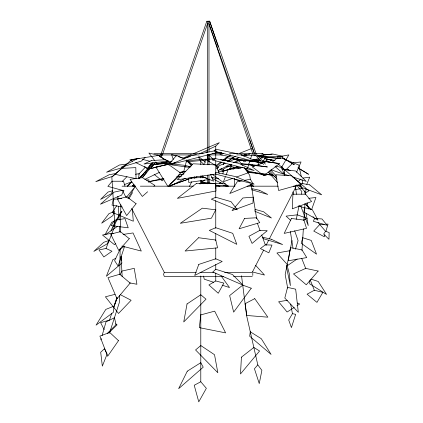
<?xml version="1.0" encoding="UTF-8"?>
<svg xmlns="http://www.w3.org/2000/svg" width="423" height="423" viewBox="0 0 423 423"><rect width="100%" height="100%" fill="white"/><g stroke="black" fill="none" stroke-linecap="round" stroke-linejoin="round"><path stroke-width="0.63" d="M207.46 183.587L207.471 175.164M207.482 164.796L207.497 154.432L207.503 160.264M208.941 183.587L208.951 175.164M208.962 164.796L208.978 154.432L208.983 161.56M309.763 280.661L309.747 283.865L326.556 294.413L318.191 281.448L310.979 279.127M119.402 295.455L119.286 302.688L109.467 333.202M119.735 274.416L120.143 248.777M120.402 232.343L120.835 204.727M266.818 161.57L266.887 159.043L274.976 160.439M301.948 250.569L303.349 228.933M303.904 220.409L305.009 203.368M305.602 194.199L292.928 194.199L292.282 208.83L311.614 201.512L305.602 194.199L305.982 188.288L277.456 163.405L262.672 161.057M148.711 182.371L148.97 179.817L146.384 180.024M204.753 163.669L205.356 159.175L214.879 165.086M138.48 178.596L139.188 173.705L135.355 174.265M252.795 275.463L252.795 273.295M222.916 173.805L223.793 168.751L231.852 164.938M201.734 180.462L201.147 183.693L206.905 183.55M202.205 177.877L202.559 175.942M292.039 240.507L285.181 274.622L287.677 288.074M296.312 219.267L299.029 205.747M301.356 194.162L301.874 191.587L296.502 184.914M100.896 339.828L101.245 338.59M102.128 335.502L105.999 321.908L114.443 317.747L116.114 324.626L107.352 333.377M324.88 234.881L324.319 236.78L313.75 231.064L319.751 224.513L324.214 224.29M325.805 231.709L328.037 224.1L326.128 224.195M295.46 249.173L298.088 240.602L294.662 230.815M164.737 165.441L165.689 162.353L153.718 164.61L151.328 166.826M250.194 159.968L247.265 169.031L245.324 168.756M250.58 158.757L251.949 154.527M111.772 313.205L109.531 320.089L100.616 322.649L104.143 329.596M113.607 307.574L116.87 297.565M161.1 154.067L206.826 21.187L207.899 21.425M162.844 153.554L207.587 23.529M311.624 209.565L315.928 197.499L308.774 198.308M117.277 297.744L114.554 305.126L116.949 298.236M225.348 176.846L223.444 181.684L232.719 178.363M226.056 175.032L228.198 169.591L243.294 167.508M106.014 248.47L111.973 251.236L103.847 256.957L98.971 249.945L106.014 248.47L114.971 225.745L111.831 177.094L123.267 167.08M107.167 353.977L102.34 366.122L100.695 352.243L104.46 348.774L106.866 353.401M123.305 191.159L121.708 195.056L100.452 204.219L114.157 192.121L123.119 190.181M306.76 184.349L309.715 177.179L302.91 178.078M223.407 164.251L224.148 162.458M224.893 160.661L226.136 157.673L230.249 154.961M296.512 172.357L301.044 161.977L293.192 162.776L286.752 168.941L290.226 170.654M189.435 186.453L191.651 181.811M263.772 164.536L254.979 154.644M263.191 161.501L265.818 156.172M263.645 250.056L252.272 272.327L224.655 272.327M266.035 245.372L268.732 240.095M269.329 238.921L296.269 186.178L293.271 186.178M120.053 274.596L121.866 271.095L134.223 268.341L136.92 284.267L129.861 282.908M104.899 234.939L111.799 222.197L114.247 221.43M131.648 208.449L164.272 272.327L163.569 274.379L164.272 276.43L223.402 276.43M128.957 198.757L132.568 192.539M292.436 313.686L288.708 320.01L291.421 327.608L295.656 314.326L292.436 313.686L290.654 304.084M190.831 166.889L184.671 165.303L171.939 164.024L171.426 164.891L189.975 167.434M127.857 198.588L135.339 186.4L126.228 197.509M116.838 205.546L112.232 212.341L133.319 221.224L132.314 209.38M325.562 231.281L323.664 234.046L328.962 239.302L329.157 232.528L325.562 231.281L317.996 222.472M216.914 168.761L219.347 165.642L225.285 163.13M142.382 177.813L149.832 168.724L175.91 162.554M144.867 173.483L148.61 169.031L160.195 166.276M168.433 164.885L176.454 155.442L184.306 158.926M234.12 208.19L232.031 210.622L252.938 203.082L253.197 197.166L242.876 197.98L234.95 207.217M152.259 162.511L147.341 168.201L135.72 162.585M257.803 364.875L254.44 368.756L259.246 383.576L261.879 370.347L257.803 364.875L246.63 315.732L241.522 275.754M133.938 184.439L132.626 185.909L133.969 186.337M139.632 178.067L153.216 162.881L139.606 178.067M134.107 186.448L134.979 185.475L134.07 186.453M150.657 167.947L155.881 162.099L149.768 168.92M160.671 156.743L162.353 154.644M133.906 184.439L132.589 185.909L132.959 185.909M141.922 177.686L146.279 172.817M160.232 157.229L162.416 154.797L161.708 154.644L162.416 154.797M168.507 186.247L180.626 172.981L168.28 164.362L155.828 166.921L167.735 186.173M127.434 186.294L131.712 181.636M127.381 186.21L131.458 181.89M138.702 174.218L145.496 167.027M231.63 164.674L229.816 166.525L240.803 168.1M237.07 159.133L238.884 157.287L235.611 159.397M122.332 181.351L126.942 176.692M262.006 153.866L262.614 153.517L263.228 153.866M164.013 178.992L162.152 180.848L154.109 174.355M237.916 166.461L222.456 171.368L228.594 169.56L231.899 166.339M208.793 149.404L215.756 146.094L219.299 142.683L193.554 153.665M108.658 333.007L117.076 324.885L115.458 323.859M298.104 181.615L300.779 179.082M145.163 157.536L141.34 161.1L121.174 167.265L136.994 158.842M138.892 178.337L143.677 173.911M115.817 243.389L114.422 244.653L102.482 235.035L112.042 233.173L113.237 233.602M249.575 161.935L250.538 161.063M147.632 191.767L142.334 196.446L130.062 179.331L142.503 177.665L154.86 185.39L153.898 186.242M126.25 164.468L131.717 159.677L158.609 155.394L171.939 164.024M169.655 184.513L179.447 176.174M115.447 173.916L112.529 176.391L95.783 181.673L109.266 174.699L115.934 173.504M271.756 162.548L278.614 156.854L288.846 154.897L281.438 167.582L275.923 165.969M216.423 166.54L221.869 162.046M223.852 160.412L230.286 155.104M216.148 165.525L220.642 161.993M222.641 160.423L226.136 157.673L238.16 159.677L242.384 165.356M265.3 244.838L260.388 248.581L268.843 252.801L271.989 245.07L265.3 244.838L261.673 234.961M199.445 183.883L204.679 179.997M297.158 258.982L287.952 265.263L276.928 253.012L289.993 250.691M105.433 234.58L117.742 226.22M233.142 169.115L235.807 167.307M223.127 164.415L224.729 163.336M227.41 161.538L235.437 156.14M216.729 168.703L218.31 167.651M221.409 168.555L219.77 169.612L224.179 170.85L218.39 171.897M294.239 307.479L287.106 312.01L278.625 301.773L287.365 300.272M296.978 305.734L299.722 303.994L297.401 303.016M215.756 280.957L208.888 284.965L218.252 293.25L223.873 283.093L215.756 280.957L215.756 273.052M194.157 178.273L196.965 176.677M314.326 290.247L307.093 294.197L316.959 302.371L322.876 292.356L314.326 290.247L310.207 279.836M219.336 183.381L221.028 182.461M200.788 381.763L194.215 385.258L198.768 401.85L206.35 388.309L200.788 381.763L200.788 275.976M170.178 186.194L185.295 178.342M243.738 156.103L246.038 154.908M218.289 170.538L230.419 164.272M233.306 162.781L239.661 159.497L234.781 159.117L228.848 161.623M303.725 220.092L307.204 218.347M144.729 179.421L159.36 172.357M199.503 153.808L207.63 149.954M191.164 154.686L183.381 158.006L190.334 156.61M180.912 174.921L183.926 173.647M239.719 153.263L251.468 148.595M208.539 21.425L209.634 21.187L256.211 154.067M115.828 258.421L112.909 259.579L106.374 276.261L121.893 263.069L121.078 256.343M208.608 21.425L209.655 21.187L218.263 46.763M124.399 184.597L131.701 181.784M194.67 176.941L191.064 178.226M236.425 177.036L249.406 172.388L244.378 167.836M168.439 186.231L188.87 178.966M190.715 178.31L194.374 177.02M168.343 186.279L188.605 179.098M262.387 163.167L252.097 166.773L263.783 175.582L279.73 163.548L266.622 161.686L263.598 162.744M228.594 169.56L237.234 166.874M243.939 156.008L249.618 154.564M114.987 294.36L105.401 296.782L118.519 313.469L131.125 300.277L120.428 294.72M255.249 154.797L254.9 154.797M148.695 181.657L163.437 178.443M178.173 175.228L183.936 173.969M245.937 161.412L244.013 161.824L243.225 160.766M249.792 160.587L251.077 160.312M253.002 159.899L258.781 158.657M260.066 158.382L263.275 157.694L257.655 156.018M196.383 154.628L191.217 155.717L170.067 164.647L217.448 152.444L215.756 150.556L200.259 153.813M152.83 164.827L172.119 161.11M183.688 158.884L184.973 158.636L178.263 156.595M179.357 172.468L185.819 171.252M242.242 180.78L237.255 181.721L229.8 193.517L253.155 183.926L250.337 179.257L244.108 180.431M180.013 172.547L185.205 171.611M295.376 189.573L302.493 188.309M149.705 165.271L150.958 165.055M153.47 164.626L157.234 163.981M148.7 181.684L163.537 179.162M176.444 176.967L181.604 176.09M263.249 161.417L267.04 160.835M270.202 160.354L271.466 160.158L264.391 158.577M216.053 173.964L177.38 179.775L193.047 163.786L215.756 164.917L219.278 173.478M123.051 234.437L133.023 232.957L141.287 251.061L121.903 246.059M139.273 158.477L129.909 159.778L132.817 161.184M257.628 155.659L266.696 154.39M207.207 179.812L188.653 182.413L188.87 178.125L203.722 177.464L206.773 178.215M208.486 179.632L209.766 179.452M236.441 160.899L244.848 160.417M179.796 172.431L183.63 171.965L186.723 159.994L191.778 165.187M283.405 173.197L284.668 173.049M257.618 155.696L271.799 154.083M151.963 164.669L150.651 164.811L151.963 164.7M153.274 164.531L170.971 162.617M186.046 160.983L196.536 159.852L215.756 158.593L202.427 160.449L186.041 161.829M121.787 198.45L113.269 199.36L112.026 205.139L122.21 206.963M233.85 162.453L238.382 162.025M250.025 160.92L252.61 160.677M253.906 160.555L259.727 160M184.93 166.953L186.21 166.842M188.769 166.62L190.694 166.451M153.274 164.589L170.316 163.156M246.144 160.375L248.084 160.301M250.025 160.232L251.315 160.19M253.906 160.095L259.727 159.889M212.023 183.429L218.421 183.27L225.639 184.021M153.872 153.517L203.103 153.517M212.055 153.517L222.345 153.517M229.504 153.517L262.614 153.517M156.922 154.924L160.566 154.924M161.76 154.924L199.265 154.924M206.937 154.924L208.216 154.924M208.856 154.924L222.345 154.924M236.658 154.924L246.672 154.924M122.078 186.178L135.244 186.178M140.33 186.178L193.306 186.178M215.429 186.178L234.924 186.178M247.127 186.178L278.123 186.178M164.272 272.327L196.261 272.327M200.047 272.327L213.964 272.327M233.528 276.43L252.272 276.43M281.697 168.92L288.634 169.972M215.793 185.634L228.256 185.909M217.036 152.428L221.52 152.724M214.281 159.254L213.002 159.148L208.967 154.971M220.684 159.778L229.012 160.46L233.433 157.404L219.949 154.628M241.538 155.246L244.817 155.521M257.919 156.626L280.856 158.562L257.919 156.082M244.15 154.591L255.296 155.796M200.788 180.531L200.788 181.848L207.275 182.704M208.571 182.873L214.408 183.645M210.617 174.488L213.229 174.842M217.025 152.523L223.37 153.406M262.609 161.031L270.218 162.205M253.673 159.63L260.742 160.756L258.173 160.343L258.865 164.796M226.384 166.028L228.928 166.456M235.283 167.534L239.095 168.18M215.455 185.533L219.971 186.305M211.542 177.348L218.659 178.802M207.751 152.121L205.827 151.725L206.72 152.655M213.53 153.311L215.455 153.708M237.71 153.813L215.756 149.197L214.059 151.085L215.323 151.413M264.692 158.577L274.294 160.618M223.407 185.438L227.251 186.279M296.846 185.337L300.023 186.099M252.409 271.963L264.507 275.035L255.582 265.29M216.587 151.735L261.446 163.289L240.899 154.612M246.789 170.58L266.13 175.624L265.195 173.901M301.678 186.136L299.225 185.491L305.877 192.708L308.996 190.794L306.511 188.896M142.461 159.323L150.117 161.359M124.013 190.794L107.87 186.358L112.095 181.234L123.521 181.234L124.922 186.057M200.788 181.848L207.778 183.809M248.914 153.417L250.162 153.787M252.658 154.532L256.407 155.648M176.433 156.039L171.553 154.554L173.287 159.445M288.798 175.656L284.436 174.228L284.668 169.697L295.693 171.003L306.241 181.367L292.536 176.877M213.515 282.252L204.288 279.185L203.495 276.076M222.128 285.107L229.509 287.561L221.15 275.997M305.438 217.729L297.2 214.831L286.107 216.127L290.802 220.505M271.407 169.835L283.849 174.239L275.087 166.503M233.93 178.844L240.111 181.171M249.998 184.883L253.71 186.279L250.199 184.634M297.892 185.089L300.356 186.035M221.292 168.835L223.682 169.787M277.192 156.272L298.754 165.039L301.287 176.507M298.924 205.784L304.766 208.158M201.01 176.021L207.593 178.718M208.793 179.209L213.578 181.171L210.437 174.35M248.243 163.923L254.265 166.392M212.209 178.448L222.678 183.889M225.586 185.396L227.331 186.305M206.91 21.287L207.159 21.425M216.56 166.128L218.236 167.175M268.177 172.156L275.764 177.396M164.928 159.957L158.609 155.394L148.896 153.041L154.744 160.597M166.509 161.1L167.561 161.861L157.081 163.616L155.913 162.109M212.526 174.472L228.394 186.247M201.263 182.355L203.167 183.794M187.04 160.254L192.724 164.706M144.555 166.646L148.076 169.486M198.905 156.7L205.314 162.221M198.493 156.97L200.788 161.427L204.082 164.579M311.18 209.681L305.824 204.394L310.651 209.559M202.342 176.047L203.722 177.464M256.65 154.548L265.438 164.198M270.709 169.988L276.42 176.259M269.536 170.866L277.07 179.146M186.273 160.1L191.471 165.948M268.367 172.108L277.493 182.493M312.957 216.597L315.056 219.045M281.628 166.435L284.933 170.538M244.309 167.942L249.686 175.17L250.411 179.717M122.374 190.281L125.964 197.314M281.306 167.138L284.933 175.614M292.832 191.957L293.848 194.363M301.726 258.395L305.845 268.806M300.864 206.318L308.224 225.57L306.093 213.277M257.364 223.233L260.087 230.641M208.692 22.905L254.466 153.554M249.639 139.717L254.271 153.443M209.073 24.159L252.743 153.549M301.99 179.696L302.836 183.519M304.528 191.164L305.232 194.353M307.061 202.633L308.467 209.01M290.342 231.466L293.028 248.259M251.14 184.264L255.286 210.242M255.497 211.542L256.634 218.686M295.344 185.819L296.454 194.279M117.874 196.277L118.017 198.916M118.403 206.17L119.143 220.013M119.492 226.606L119.772 231.878M120.655 248.364L120.724 249.681M121.073 256.275L121.322 260.891M121.427 262.868L122.168 276.711M234.511 178.606L234.659 186.406M209.004 179.051L209.01 183.587M215.756 146.094L215.756 158.773M215.756 160.714L215.756 189.398M215.756 190.715L215.756 197.959M215.756 200.597L215.756 228.261M215.756 233.533L215.756 240.782M215.756 248.026L215.756 259.22M215.756 264.491L215.756 269.758M208.978 22.081L208.978 151.799M207.497 152.454L207.497 21.425A0.74 0.275 0 0 1 208.238 21.15A0.74 0.275 0 0 1 208.978 21.425M200.788 161.427L200.788 164.595M200.788 175.92L200.788 177.898M200.788 182.694L200.788 184M241.427 357.171L240.491 373.964L259.579 350.995L253.842 347.457L241.427 357.171M200.788 314.897L199.312 327.645L225.612 332.875L214.673 311.143L200.788 314.897M114.083 306.115L113.353 312.343L96.063 325.15L105.803 309.403L114.083 306.115M250.279 331.796L249.67 336.211L271.085 354.416L261.292 338.691L250.279 331.796M215.756 172.33L215.513 174.065L254.133 184.169L235.188 176.518L215.756 172.33M290.411 247.635L288.333 260.748L306.744 257.591L301.99 249.898L290.411 247.635M255.148 209.38L254.842 211.304L271.45 217.998L263.608 211.764L255.148 209.38M187.045 303.947L183.741 321.951L206.006 299.183L200.788 294.768L187.045 303.947M304.724 207.741L303.82 212.045L317.98 220.124L312.259 209.628L304.724 207.741M287.55 287.391L284.816 298.062L298.321 312.322L295.672 289.184L287.55 287.391M302.778 237.752L301.197 243.294L316.531 254.154L311.238 240.412L302.778 237.752M114.062 211.722L112.909 215.598L101.673 223.207L109.023 213.583L114.062 211.722M124.648 246.149L118.102 266.041L114.607 260.679L120.132 249.205L124.648 246.149M198.789 264.407L194.707 275.426L222.202 261.488L215.756 258.791L198.789 264.407M314.532 218.432L313.39 221.329L327.127 225.285L321.972 218.961L314.532 218.432M114.564 222.863L110.905 231.011L121.961 211.336L120.714 212.462L114.564 222.863M112.708 190.715L111.312 193.729L100.584 199.381L108.045 192.037L112.708 190.715M287.074 265.205L286.413 266.596L290.379 285.641L289.385 274.03L287.074 265.205M291.447 218.49L284.182 233.401L306.532 228.351L303.925 220.092L291.447 218.49M187.283 371.188L178.638 388.668L203.22 367.18L200.788 362.691L187.283 371.188M215.756 209.797L211.437 218.173L180.298 223.296L202.347 208.174L215.756 209.797M244.542 218.416L239.101 228.769L259.748 222.641L256.491 217.782L244.542 218.416M109.187 240.412L106.982 244.002L93.843 251.384L103.72 242.31L109.187 240.412M114.612 220.224L111.059 225.607L128.222 227.817L124.97 218.638L114.612 220.224M118.498 340.663L107.648 356.261L99.897 336.121L109.716 332.436L118.498 340.663M209.634 21.187L209.322 21.425L209.655 21.187M251.257 288.206L233.655 312.132L229.652 295.561L242.723 285.134L251.257 288.206M136.09 203.743L126.662 215.561L117.488 199.201L126.831 196.78L136.09 203.743M130.12 283.093L116.997 298.76L107.987 277.684L119.735 274.263L130.12 283.093M318.165 271.053L306.294 284.795L293.504 273.935L305.681 268.394L318.165 271.053M129.301 238.657L118.778 250.501L110.704 234.115L120.412 231.677L129.301 238.657M160.661 154.554L159.349 156.024L160.661 154.554M126.689 164.082L123.828 167.254L106.538 172.251L119.476 164.996L126.689 164.082M198.614 237.731L185.11 251.035L217.575 247.83L215.756 240.031L198.614 237.731M215.756 269.282L212.753 272.031L243.103 285.181L232.428 274.485L215.756 269.282M121.776 168.386L114.86 174.297L136.037 178.638L135.82 167.608L121.776 168.386M200.788 345.543L195.569 349.958L217.834 372.732L214.53 354.728L200.788 345.543M267.05 230.836L252.082 243.426L248.925 236.32L259.96 230.297L267.05 230.836M196.325 183.534L177.38 198.371L216 190.953L215.756 183.534L196.325 183.534M254.752 298.638L245.091 303.693L246.815 315.484L267.859 317.176L254.752 298.638M151.27 160.576L144.026 164.002L168.65 160.989L165.271 159.709L151.27 160.576M215.756 197.271L211.32 199.185L237.361 209.829L230.995 201.639L215.756 197.271M215.756 227.711L209.311 230.408L236.801 244.346L232.724 233.327L215.756 227.711M215.756 158.683L212.235 160.005L254.133 170.522L238.466 163.278L215.756 158.683M300.965 184.285L278.604 190.493L275.918 174.731L291.722 175.846L300.965 184.285M272.867 154.051L263.111 155.072L263.249 156.706L282.902 156.304L272.867 154.051M252.573 164.695L241.073 163.595L242.749 164.182L267.421 166.958L252.573 164.695M244.901 159.931L232.148 158.678L235.077 159.418L263.508 162.681L244.901 159.931M257.575 173.007L247.307 171.971L250.21 172.621L273.649 175.334L257.575 173.007M309.71 184.862L300.097 183.154L301.271 187.278L321.665 194.823L309.71 184.862M259.495 190.276L251.833 188.626L252.129 189.89L267.743 194.453L259.495 190.276M271.206 239.217L262.487 237.176L263.841 238.831L282.622 244.557L271.206 239.217M294.228 164.69L282.427 157.663L294.228 164.69M308.436 174.207L298.046 167.894L308.436 174.207M207.867 154.797L207.593 154.644L207.867 154.797"/></g></svg>
